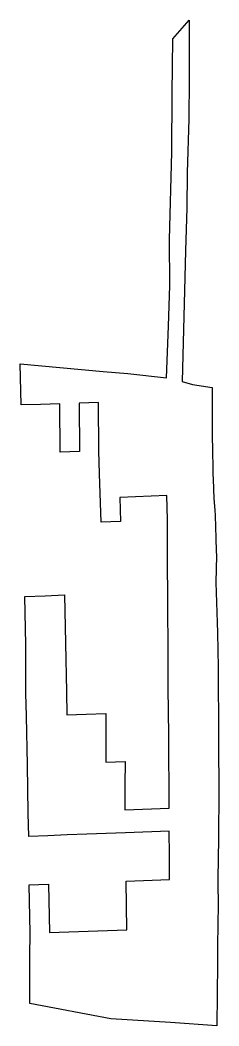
# Model space of a CAD drawing. Header units: millimetres. Extents: x 603916 to 1211550, y 1309898 to 2622648.
# Drawn here: x 603916.5 to 604002.7, y 1310482.5 to 1310918.7 of the extents above; entities that cross this region are included whole.
import ezdxf

# ---------------------------------------------------------------- set-up
doc = ezdxf.new("R2010")
doc.units = ezdxf.units.MM
doc.layers.add('CVL_CUADCON_TIT', color=1, linetype='Continuous')

msp = doc.modelspace()

# ---------------------------------------------------------------- linework, layer by layer
at = {"layer": 'CVL_CUADCON_TIT', "color": 2, "ltscale": 0.5, "flags": 128}
msp.add_lwpolyline([(603916.937, 1310751.795), (603916.481, 1310769.694), (603952.564, 1310766.301), (603963.266, 1310765.48), (603980.035, 1310763.519), (603980.886, 1310785.952), (603981.366, 1310803.659), (603981.302, 1310823.543), (603982.234, 1310861.404), (603982.461, 1310886.813), (603982.745, 1310910.576), (603989.885, 1310918.73), (603989.846, 1310892.975), (603989.617, 1310875.889), (603989.01, 1310852.529), (603988.79, 1310837.304), (603988.19, 1310818.717), (603987.764, 1310801.494), (603986.801, 1310762.03), (603991.222, 1310760.726), (603999.814, 1310759.414), (603999.796, 1310748.899), (603999.784, 1310746.407), (603999.753, 1310740.181), (603999.937, 1310730.494), (604000.129, 1310725.835), (604000.069, 1310721.759), (604000.165, 1310719.541), (604000.582, 1310711.156), (604000.912, 1310706.141), (604001.051, 1310703.843), (604001.424, 1310693.97), (604001.582, 1310688.395), (604001.645, 1310686.541), (604001.449, 1310674.768), (604001.573, 1310670.485), (604001.991, 1310657.428), (604002.075, 1310652.943), (604002.358, 1310637.933), (604002.397, 1310631.335), (604002.534, 1310614.431), (604002.509, 1310601.636), (604002.589, 1310597.521), (604002.71, 1310591.318), (604002.707, 1310584.918), (604002.691, 1310580.745), (604002.581, 1310567.504), (604002.535, 1310563.767), (604002.324, 1310546.288), (604002.366, 1310533.139), (604002.313, 1310528.523), (604002.17, 1310515.183), (604002.11, 1310509.686), (604001.855, 1310482.463), (603981.742, 1310483.961), (603955.793, 1310485.455), (603920.637, 1310492.143), (603920.74, 1310512.715), (603920.797, 1310522.651), (603920.456, 1310543.647), (603928.854, 1310543.964), (603929.22, 1310522.919), (603937.607, 1310523.255), (603945.976, 1310523.605), (603954.374, 1310523.902), (603962.775, 1310524.186), (603962.421, 1310545.225), (603981.305, 1310545.925), (603981.243, 1310556.447), (603981.182, 1310566.933), (603962.179, 1310566.221), (603953.751, 1310565.872), (603945.379, 1310565.597), (603936.95, 1310565.27), (603928.576, 1310564.968), (603920.216, 1310564.658), (603919.904, 1310574.691), (603919.655, 1310595.731), (603919.239, 1310616.766), (603919.016, 1310626.749), (603918.925, 1310647.794), (603918.477, 1310668.721), (603927.383, 1310669.045), (603935.791, 1310669.385), (603936.216, 1310648.422), (603936.643, 1310627.373), (603936.753, 1310617.371), (603945.149, 1310617.667), (603953.598, 1310617.946), (603953.649, 1310596.903), (603962.017, 1310597.213), (603961.965, 1310586.815), (603961.912, 1310576.199), (603981.098, 1310576.927), (603981.115, 1310587.543), (603981.002, 1310597.949), (603980.953, 1310608.455), (603980.858, 1310618.915), (603980.753, 1310628.895), (603980.703, 1310639.389), (603980.655, 1310649.943), (603980.576, 1310660.398), (603980.517, 1310670.907), (603980.483, 1310680.92), (603980.388, 1310691.415), (603980.401, 1310701.93), (603980.131, 1310712.481), (603959.761, 1310711.658), (603959.995, 1310701.196), (603951.625, 1310700.9), (603950.932, 1310721.922), (603950.619, 1310731.918), (603950.553, 1310752.869), (603942.154, 1310752.6), (603942.22, 1310731.627), (603933.82, 1310731.337), (603933.755, 1310752.331), (603925.356, 1310752.062), (603916.937, 1310751.792)], dxfattribs=at)

doc.saveas('drawing.dxf')
